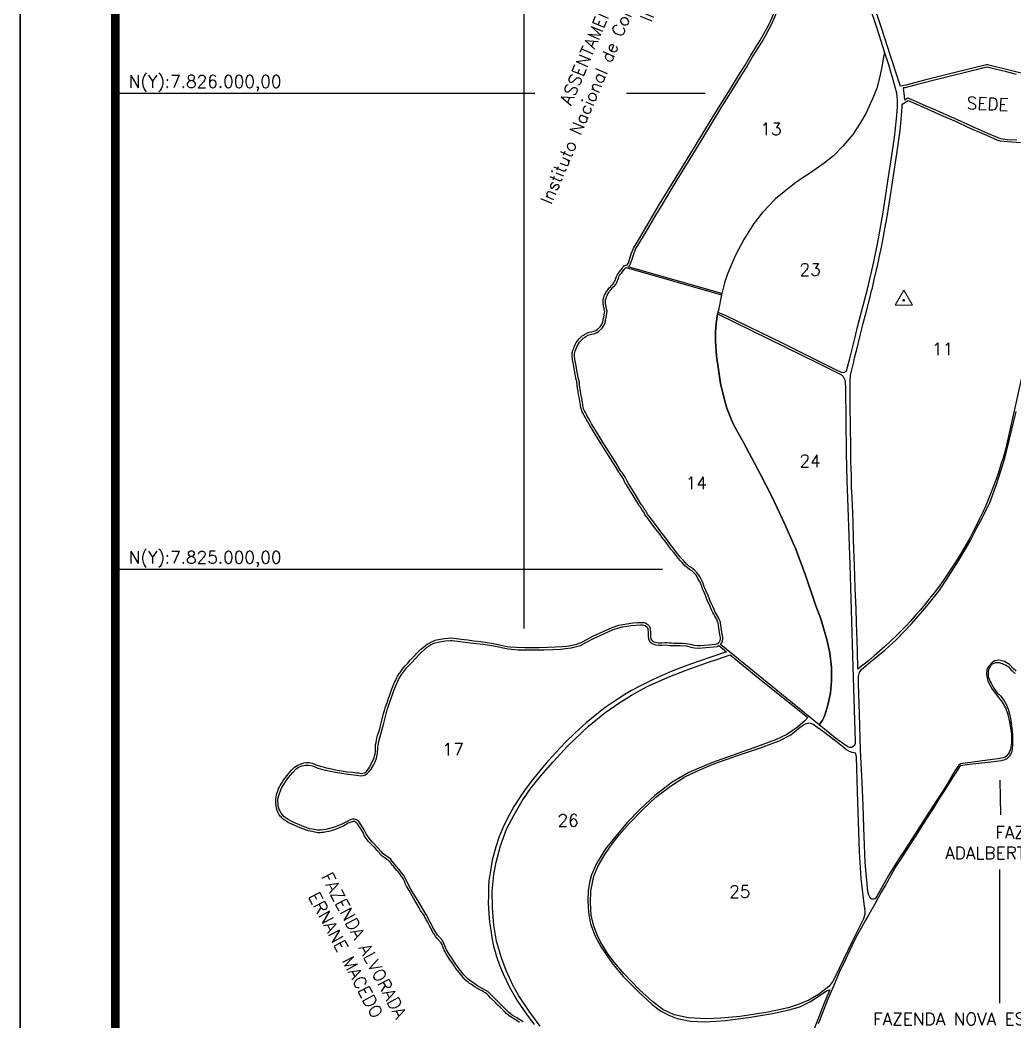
# Model space of a CAD drawing. Header units: metres. Extents: x 719941 to 724141, y 7822638 to 7828578.
# Drawn here: x 719941 to 722031, y 7824048 to 7826154 of the extents above; entities that cross this region are included whole.
import ezdxf
from ezdxf.enums import TextEntityAlignment as Align

# ---------------------------------------------------------------- set-up
doc = ezdxf.new("R2010")
doc.units = ezdxf.units.M
doc.linetypes.add('LIN0', pattern=[0])
for name, color, linetype in [('0114001252', 1, 'Continuous'), ('0114001252006', 5, 'Continuous'), ('0114001252011', 5, 'Continuous'), ('0114001252013', 5, 'Continuous'), ('0114001252014', 5, 'Continuous'), ('0114001252017', 5, 'Continuous'), ('0114001252022', 5, 'Continuous'), ('0114001252023', 5, 'Continuous'), ('0114001252024', 5, 'Continuous'), ('0114001252025', 5, 'Continuous'), ('0114001252026', 5, 'Continuous'), ('MALHA', 8, 'Continuous'), ('MARGEM', 5, 'Continuous'), ('SEDE', 7, 'Continuous'), ('TEXTO CONFRONTANTES', 7, 'Continuous'), ('TEXTO_NUN_TAL', 7, 'Continuous')]:
    doc.layers.add(name, color=color, linetype=linetype)
doc.layers.add('TEXTO_DIVERSOS', color=7, linetype='Continuous', lineweight=5)
doc.styles.add('Simplex', font='simplex.shx')

msp = doc.modelspace()

# ---------------------------------------------------------------- linework, layer by layer
at = {"layer": '0114001252'}
for points in [[(720990.6, 7824047.1), (720987.4, 7824049.3), (720984.7, 7824051.1), (720982.9, 7824052.3), (720981, 7824053.5), (720978.1, 7824054.9), (720973.9, 7824057.4), (720968.9, 7824060.7), (720967, 7824062.3), (720964.6, 7824064.3), (720962.6, 7824066.1), (720960.1, 7824068.7), (720956.7, 7824072), (720954.6, 7824074.5), (720952.6, 7824076.7), (720949.1, 7824080.1), (720945.3, 7824082.9), (720942.5, 7824085.9), (720939.6, 7824088.9), (720929.2, 7824099.2), (720924.9, 7824103.7), (720922.3, 7824106.4), (720918.9, 7824109.2), (720914.7, 7824111.6), (720911.6, 7824113.7), (720908.2, 7824115.3), (720902.2, 7824118.6), (720897.5, 7824121.4), (720891.3, 7824125.4), (720888.4, 7824127.4), (720885.6, 7824129.2), (720882.8, 7824131.5), (720879.8, 7824133.8), (720876.4, 7824137), (720872.4, 7824141.2), (720869, 7824145), (720866.2, 7824148.5), (720863.6, 7824151.8), (720860.5, 7824155.9), (720857.5, 7824159.6), (720855.4, 7824162.7), (720853.9, 7824165.1), (720851.8, 7824168.1), (720849.5, 7824171.4), (720844.6, 7824178.3), (720838.7, 7824187.6), (720835.3, 7824192.8), (720833.8, 7824195.8), (720832.2, 7824199.1), (720831.2, 7824201.9), (720830.2, 7824204.3), (720828.8, 7824208), (720827.5, 7824210.8), (720825.4, 7824214.3), (720823.5, 7824216.9), (720817.9, 7824222.9), (720813.9, 7824227.8), (720811.6, 7824231.9), (720807.8, 7824237.7), (720806.5, 7824240.4), (720804.5, 7824243.8), (720802, 7824248.7), (720799.3, 7824254.1), (720797.4, 7824257.6), (720794.5, 7824263), (720792.9, 7824266.1), (720791.7, 7824268.7), (720790.5, 7824270.9), (720789.1, 7824273.1), (720786.2, 7824277), (720783.9, 7824280.5), (720782.3, 7824282.6), (720780.8, 7824285.1), (720779.4, 7824287.8), (720774.6, 7824296.6), (720767.6, 7824308.2), (720758.3, 7824324.1), (720753, 7824333.4), (720751.5, 7824336.5), (720750.4, 7824338.9), (720749.1, 7824342.6), (720747.8, 7824345.5), (720746.3, 7824348.6), (720744.3, 7824351.5), (720742.6, 7824354.2), (720740.4, 7824357.1), (720738.6, 7824359.5), (720736.1, 7824362.7), (720734.4, 7824364.7), (720732.6, 7824366.6), (720729.7, 7824370.3), (720727.2, 7824373.4), (720725.3, 7824375.4), (720723.5, 7824377.3), (720721.6, 7824379.8), (720719.9, 7824382.3), (720717.8, 7824385.2), (720716.3, 7824386.2), (720714.1, 7824387.9), (720711.3, 7824389.8), (720708.1, 7824392.2), (720706.1, 7824393.7), (720704.1, 7824395.1), (720701.9, 7824396.7), (720699, 7824399.3), (720697.1, 7824401.4), (720695.2, 7824404), (720692.9, 7824406.8), (720690.6, 7824409.2), (720688.6, 7824411.8), (720686.2, 7824414.6), (720685, 7824415.8), (720682.9, 7824417.6), (720681, 7824419.6), (720678.8, 7824421.6), (720675.8, 7824424.4), (720673.2, 7824427.4), (720670.2, 7824431.2), (720668.2, 7824434), (720664.3, 7824440.2), (720661.6, 7824446), (720655.9, 7824455.9), (720654.3, 7824458.5), (720652.7, 7824460.7), (720650.6, 7824463.8), (720648.9, 7824465.7), (720647, 7824467.5), (720645.7, 7824468.4), (720643.9, 7824469.4), (720642.3, 7824469.5), (720640.9, 7824469.4), (720639, 7824468.9), (720636.7, 7824468.4), (720634.3, 7824467.3), (720630.7, 7824465.7), (720621.1, 7824460.4), (720617.1, 7824458.5), (720611.5, 7824456.1), (720603.9, 7824452.8), (720590.1, 7824448.7), (720581.6, 7824446.7), (720578.6, 7824446.4), (720574.7, 7824446), (720572.1, 7824445.6), (720569.4, 7824445.7), (720566.4, 7824445.8), (720563.9, 7824446.2), (720560.3, 7824446.7), (720554.2, 7824448.1), (720547, 7824450.1), (720533.3, 7824454.8), (720524.9, 7824458.2), (720504.4, 7824467.7), (720501.1, 7824469.8), (720497.2, 7824472.2), (720494.3, 7824474), (720492, 7824476.3), (720489.3, 7824479), (720487.5, 7824480.7), (720485.5, 7824483.5), (720484.1, 7824486), (720482.4, 7824489.2), (720480.9, 7824492.5), (720479.6, 7824497.8), (720478.9, 7824501.4), (720478.5, 7824508), (720478.2, 7824512.6), (720478.5, 7824517.4), (720479.1, 7824520.9), (720479.7, 7824525.1), (720480.6, 7824528.3), (720481.7, 7824531.9), (720483, 7824535.4), (720484.2, 7824538.8), (720485.3, 7824540.8), (720487.4, 7824545.2), (720490, 7824549.5), (720493, 7824553.9), (720496, 7824558.3), (720499.2, 7824562.8), (720504, 7824568.6), (720511.6, 7824577.1), (720517.9, 7824583.5), (720521.1, 7824585.9), (720524.5, 7824587.8), (720528.2, 7824589.6), (720533.7, 7824591.6), (720537.3, 7824592.7), (720541.6, 7824593.3), (720545.4, 7824593.4), (720548.5, 7824593.3), (720551.4, 7824592.9), (720555.5, 7824592), (720558.2, 7824591), (720560.3, 7824590.1), (720563.1, 7824588.7), (720567.1, 7824587.1), (720571.7, 7824585.5), (720578, 7824584), (720584.5, 7824582.4), (720589.4, 7824581.3), (720598.5, 7824579.3), (720607.6, 7824577.6), (720620.8, 7824575.2), (720629.2, 7824574.1), (720640.3, 7824572.8), (720648.9, 7824571.9), (720652, 7824571.4), (720657.9, 7824570.3), (720661.4, 7824570.7), (720665.1, 7824571.8), (720668, 7824574), (720670.9, 7824577.2), (720674.4, 7824582), (720679, 7824589.9), (720684.1, 7824601.6), (720684.9, 7824603.8), (720685.9, 7824606.7), (720687, 7824611.8), (720687.5, 7824615.8), (720687.5, 7824619.2), (720687.5, 7824623.7), (720687.6, 7824625.8), (720688.1, 7824631.2), (720689.1, 7824635.7), (720690.2, 7824640.7), (720690.9, 7824644.4), (720692.2, 7824649.9), (720694.2, 7824655.9), (720696.8, 7824664.5), (720699.3, 7824674), (720702.1, 7824685.4), (720703.1, 7824690.3), (720704.8, 7824696.3), (720706.6, 7824702.9), (720708.4, 7824708.1), (720710.4, 7824714.2), (720712.9, 7824720.7), (720715.2, 7824728.4), (720717.2, 7824733.8), (720719.2, 7824739.6), (720720.9, 7824743.9), (720722.6, 7824749.7), (720724.6, 7824754.6), (720726.6, 7824758.9), (720728.7, 7824763.1), (720730.4, 7824766.8), (720732.7, 7824771.8), (720734.3, 7824774.9), (720737.3, 7824780.2), (720739.5, 7824782.9), (720742.1, 7824786.7), (720745.5, 7824791.2), (720750.1, 7824796.8), (720755.5, 7824801.9), (720760.8, 7824808.4), (720766.1, 7824814), (720775.9, 7824824.7), (720782.4, 7824830.8), (720788.4, 7824836.1), (720793.5, 7824839.9), (720796.4, 7824842.2), (720800.2, 7824844.4), (720806.8, 7824848.1), (720815.7, 7824851.1), (720824, 7824852.8), (720832.8, 7824854.4), (720840.6, 7824855), (720845.6, 7824855.4), (720851, 7824855.1), (720857.8, 7824854.1), (720867.6, 7824853), (720882, 7824851.1), (720894.2, 7824849.5), (720909.4, 7824847.8), (720922.1, 7824845.9), (720931.4, 7824844.3), (720941.8, 7824842.4), (720951.4, 7824840.2), (720964.3, 7824837.4), (720971, 7824836.4), (720984.3, 7824835.7), (721001.3, 7824835.4), (721031.9, 7824835.2), (721049.2, 7824835.7), (721065.2, 7824836.5), (721079.6, 7824837), (721090, 7824838.2), (721098, 7824839.4), (721103.8, 7824840.5), (721110.8, 7824842.4), (721118.4, 7824845.1), (721124.4, 7824847.9), (721144.3, 7824859.3), (721164.9, 7824868.4), (721185, 7824877.5), (721198.9, 7824881.8), (721211.6, 7824884.5), (721228.7, 7824886.7), (721239.1, 7824887.5), (721247.8, 7824888), (721252, 7824887.5), (721254.3, 7824886.8), (721255.9, 7824886.2), (721257.9, 7824885.1), (721260, 7824883.6), (721261.2, 7824882.4), (721262.3, 7824880.9), (721263.2, 7824879.2), (721264, 7824877.2), (721264.5, 7824875), (721265, 7824872.4), (721265.6, 7824868), (721265.8, 7824862.1), (721265.8, 7824856.7), (721266.4, 7824853.4), (721267.4, 7824851.4), (721269, 7824849.7), (721271, 7824848.1), (721272.7, 7824847.2), (721276.3, 7824846.1), (721281.4, 7824845.1), (721289, 7824845.1), (721295.9, 7824845.6), (721299.5, 7824845.6), (721304.7, 7824845.1), (721309.5, 7824844.8), (721314.3, 7824844.4), (721318.5, 7824844.3), (721325, 7824844.4), (721332.5, 7824844.1), (721340.1, 7824843.7), (721349.6, 7824841.8), (721356.7, 7824839.9), (721363.3, 7824839.2), (721370.6, 7824839.3), (721387.6, 7824840.7), (721403.1, 7824842), (721405, 7824842.5), (721407.6, 7824843.8), (721409.4, 7824845.6), (721410.5, 7824847), (721412.1, 7824849.9), (721412.5, 7824853.2), (721412.3, 7824856.5), (721411.4, 7824861.6), (721408.4, 7824881.7), (721407.7, 7824886.6), (721406.6, 7824889.9), (721404.7, 7824894.5), (721402.7, 7824897.8), (721400.6, 7824901.2), (721398.5, 7824905.1), (721396.5, 7824908.7), (721394.4, 7824913.2), (721391.9, 7824919), (721390.1, 7824923.3), (721385.6, 7824932.7), (721381.7, 7824942.5), (721379.7, 7824947.9), (721377.5, 7824952.5), (721375, 7824958.1), (721373.2, 7824963.4), (721371.2, 7824969.2), (721369.9, 7824972.3), (721367.4, 7824976.6), (721365.3, 7824980.4), (721363.6, 7824983.7), (721361.2, 7824987), (721358.5, 7824990.1), (721355.1, 7824993.4), (721352.1, 7824996), (721347.7, 7824999), (721343.1, 7825002.4), (721340.1, 7825004.9), (721337.8, 7825006.9), (721335.4, 7825009.5), (721331.2, 7825014.4), (721328.3, 7825017.6), (721323.5, 7825022.8), (721319.1, 7825028.4), (721314.3, 7825034.6), (721308.2, 7825042), (721300.2, 7825052.7), (721295.5, 7825059), (721292.8, 7825062.7), (721289.4, 7825067.3), (721285.6, 7825072.3), (721273.8, 7825087.5), (721258.4, 7825108.1), (721256.8, 7825110), (721254.9, 7825112.6), (721253.8, 7825115), (721252.6, 7825117.4), (721251.1, 7825120), (721249.5, 7825122.5), (721247.6, 7825125.3), (721246, 7825127.7), (721244.3, 7825130.1), (721242.5, 7825132.1), (721240.9, 7825134.7), (721229.1, 7825154.9), (721215, 7825177.2), (721211.9, 7825182), (721210.4, 7825185.3), (721209.5, 7825187.8), (721208.1, 7825190.6), (721206.2, 7825193.7), (721204.6, 7825196.1), (721202.6, 7825198.8), (721201.1, 7825200.8), (721199.5, 7825202.3), (721198.8, 7825203.4), (721191.7, 7825215.3), (721175.6, 7825240.9), (721162.2, 7825262.9), (721149.5, 7825283.7), (721137.6, 7825303), (721133.8, 7825309.4), (721130.6, 7825314.7), (721128.2, 7825319.1), (721126.4, 7825322.5), (721124.3, 7825326.6), (721122.3, 7825330.7), (721121.1, 7825333.6), (721120, 7825337.1), (721119.5, 7825339.6), (721118.8, 7825342.7), (721118.3, 7825345.6), (721118, 7825348.9), (721117.3, 7825352.9), (721116.6, 7825358.3), (721114.5, 7825367), (721113.4, 7825374), (721112.8, 7825377.3), (721112.3, 7825379.8), (721112, 7825382.1), (721111.6, 7825384.6), (721111.4, 7825386.7), (721111.4, 7825389.1), (721111.1, 7825391.6), (721110.7, 7825394.2), (721110.2, 7825396.3), (721108.6, 7825401.1), (721107.1, 7825409.8), (721104, 7825429.7), (721102.7, 7825436), (721101.7, 7825440.9), (721101.4, 7825442.7), (721101, 7825445.7), (721100.7, 7825448.6), (721100.7, 7825451), (721101, 7825454.5), (721101.6, 7825456.8), (721102.5, 7825459.3), (721104.2, 7825463.6), (721105.5, 7825466.6), (721107.6, 7825471.6), (721109.7, 7825475.8), (721112.2, 7825479.9), (721116, 7825484), (721122, 7825490), (721124.6, 7825491.7), (721127.1, 7825493.3), (721132.1, 7825495.9), (721134.5, 7825497.1), (721137.6, 7825497.9), (721141.3, 7825498.9), (721146.7, 7825499.9), (721150.6, 7825501.6), (721153.7, 7825503.7), (721159.8, 7825509.2), (721162.2, 7825512.2), (721164.3, 7825515.4), (721165.3, 7825518.9), (721166, 7825522.4), (721166.4, 7825525.6), (721167.2, 7825529.1), (721168.2, 7825534.2), (721169.1, 7825538.1), (721169.5, 7825541.7), (721169, 7825542.9), (721168.5, 7825545.2), (721168, 7825547.3), (721167.6, 7825549.8), (721166.9, 7825552.4), (721166.5, 7825554.3), (721166.2, 7825556.4), (721165.9, 7825559.3), (721165.9, 7825561.8), (721166.2, 7825564.4), (721166.4, 7825566.6), (721167.6, 7825570.6), (721168.3, 7825573.9), (721169.7, 7825577.1), (721170.7, 7825579), (721172, 7825581.5), (721173.7, 7825584.1), (721175.6, 7825586.7), (721177.1, 7825588.8), (721179, 7825590.9), (721181.2, 7825593.4), (721182.9, 7825595.6), (721186.5, 7825598.9), (721188.8, 7825601.7), (721190, 7825604.6), (721191, 7825606.6), (721192.2, 7825609.4), (721193.5, 7825612.9), (721194.7, 7825615.9), (721196.1, 7825619), (721198, 7825622), (721200.6, 7825625), (721206.5, 7825632.5), (721209.6, 7825638), (721210.8, 7825638.1), (721211.8, 7825638.1), (721213.6, 7825638.4), (721215, 7825638.9), (721216.2, 7825639.5), (721217.1, 7825640.4), (721218.3, 7825642), (721219.1, 7825643.7), (721219.7, 7825645.6), (721222.3, 7825653.1), (721223.7, 7825657.5), (721225, 7825662.2), (721228.9, 7825672.3), (721229.8, 7825674.6), (721240.7, 7825692.8), (721251.9, 7825711.3), (721272.3, 7825746.6), (721284.7, 7825766.6), (721317.5, 7825820.3), (721350.4, 7825874.1), (721361.8, 7825892.2), (721391.8, 7825941.8), (721412.1, 7825975.1), (721429.8, 7826003.8), (721450.6, 7826037), (721461.5, 7826054.8), (721464.2, 7826059.1), (721475.5, 7826078.9), (721488, 7826099), (721495.5, 7826110.3), (721503.7, 7826124.5), (721510.6, 7826137.6), (721515.3, 7826146.8), (721529.4, 7826178.5)], [(722032, 7824780.2), (722030.1, 7824781.5), (722028, 7824783.2), (722025.3, 7824785.8), (722021.2, 7824790.7), (722018.8, 7824793.1), (722016.1, 7824795), (722013.7, 7824796.8), (722011, 7824798.2), (722007.4, 7824799.7), (722004.7, 7824800.9), (722002.2, 7824801.8), (721999.5, 7824802.6), (721997.5, 7824802.9), (721994.9, 7824802.9), (721992.7, 7824802.8), (721990.1, 7824802.6), (721988.5, 7824802.1), (721987.1, 7824801.6), (721984.9, 7824800.7), (721983.5, 7824799.8), (721981.5, 7824798), (721980.3, 7824796.8), (721979.3, 7824795.3), (721978, 7824793), (721977, 7824791), (721975.9, 7824788.4), (721974.9, 7824784.1), (721974.6, 7824779.5), (721975.2, 7824775.2), (721975.9, 7824772), (721977.7, 7824766.9), (721979.3, 7824763.9), (721981.2, 7824759.9), (721983.1, 7824755.9), (721985.3, 7824751.5), (721987.9, 7824747.5), (721991.4, 7824743), (721994.8, 7824739.3), (721997.9, 7824736.3), (722000.9, 7824733.4), (722003.5, 7824730.1), (722008.2, 7824723.3), (722011.6, 7824718.4), (722013.8, 7824713.5), (722015.1, 7824710.7), (722016.8, 7824705.2), (722019.8, 7824694.7), (722020.7, 7824691.5), (722021.6, 7824686.2), (722022.3, 7824682.1), (722023.2, 7824675.8), (722023.9, 7824671.4), (722024.8, 7824664.2), (722025.5, 7824658.4), (722025.9, 7824654.2), (722026.2, 7824648.7), (722026.2, 7824643.7), (722025.7, 7824632.1), (722025.2, 7824620.5), (722024.8, 7824618.8), (722024.3, 7824616.8), (722023.9, 7824615), (722023.2, 7824613.4), (722022, 7824611.1), (722021.1, 7824609.4), (722019.9, 7824607.8), (722018.7, 7824606.3), (722016.1, 7824603.2), (722014.9, 7824601.9), (722013.3, 7824600.7), (722010.7, 7824599.5), (722007.8, 7824598.5), (722002.4, 7824597.2), (721981.3, 7824594.4), (721935.8, 7824589.5), (721916.8, 7824586.7), (721915.9, 7824586), (721914.5, 7824584.3), (721907.1, 7824572.1), (721896.1, 7824554.8), (721881.6, 7824532.5), (721870.9, 7824515.4), (721859.3, 7824497), (721843.5, 7824472.2), (721829, 7824449.5), (721820.6, 7824436.5), (721804, 7824410.6), (721790.7, 7824389.5), (721781.8, 7824376.1), (721771, 7824357.7), (721759.6, 7824337.2), (721750, 7824320.6), (721737.2, 7824297.3), (721724.3, 7824274), (721716.8, 7824260.8), (721708.7, 7824246.8), (721697.9, 7824227.4), (721688.3, 7824208.3), (721674.9, 7824179.1), (721662.2, 7824151.8), (721651.9, 7824128.2), (721638.3, 7824096.4), (721629.4, 7824074.3), (721617.5, 7824044.2)]]:
    msp.add_lwpolyline(points, dxfattribs=at)
at = {"layer": '0114001252006'}
msp.add_lwpolyline([(722078, 7826033.5), (722018.9, 7826048.7), (722018.9, 7826048.7), (721973.6, 7826059.8), (721972.4, 7826060), (721971.2, 7826059.8), (721905.5, 7826043.4), (721840.8, 7826027.2), (721840.8, 7826027.2), (721801.8, 7826017.1), (721795.1, 7826015.9), (721790.4, 7826015.2), (721790.4, 7826015.2), (721790, 7826015.2), (721789.2, 7826019.3), (721789, 7826019.9), (721786.8, 7826026.7), (721784.3, 7826034), (721770.4, 7826076.8), (721750.4, 7826139.5), (721750.3, 7826139.6), (721734.3, 7826187.6)], dxfattribs=at)
at = {"layer": '0114001252011'}
msp.add_lwpolyline([(722102, 7825659.4), (722013.6, 7825260.1), (722010.5, 7825248.8), (722006.3, 7825234.1), (722001.8, 7825219.5), (721997.1, 7825205), (721992.1, 7825190.5), (721986.9, 7825176.2), (721981.4, 7825161.9), (721975.6, 7825147.8), (721969.7, 7825133.7), (721963.5, 7825119.7), (721957, 7825105.9), (721950.3, 7825092.2), (721943.3, 7825078.6), (721936.1, 7825065.1), (721928.7, 7825051.7), (721921.1, 7825038.5), (721913.2, 7825025.4), (721905.1, 7825012.5), (721896.8, 7824999.6), (721888.2, 7824987), (721879.5, 7824974.5), (721870.5, 7824962.1), (721861.3, 7824949.9), (721851.9, 7824937.9), (721842.2, 7824926), (721832.4, 7824914.3), (721822.4, 7824902.8), (721812.1, 7824891.4), (721801.7, 7824880.3), (721791.1, 7824869.3), (721780.3, 7824858.5), (721769.3, 7824847.9), (721758.1, 7824837.5), (721746.7, 7824827.3), (721735.2, 7824817.3), (721723.5, 7824807.4), (721711.6, 7824797.8), (721701.9, 7824790.2), (721701, 7824789.5), (721700.1, 7824828.5), (721700.1, 7824828.6), (721698.2, 7824887.6), (721697.3, 7824916.6), (721697.3, 7824916.6), (721695.6, 7824959.3), (721694.8, 7824986.1), (721693.6, 7825027.6), (721693.6, 7825027.6), (721693, 7825039.7), (721692.2, 7825064.1), (721692.2, 7825064.1), (721691, 7825098), (721690.3, 7825118.8), (721690.3, 7825118.8), (721689.2, 7825149.5), (721689.2, 7825149.6), (721688.1, 7825172.5), (721687.6, 7825196.2), (721687.6, 7825196.2), (721687.1, 7825211.6), (721686.7, 7825226.4), (721686.7, 7825239.7), (721686.7, 7825239.8), (721686.4, 7825266.1), (721686.4, 7825266.1), (721685.9, 7825290.2), (721685.5, 7825307.8), (721685.3, 7825337.7), (721685.2, 7825370.8), (721685.2, 7825371), (721684.7, 7825381.6), (721684.7, 7825389.1), (721684.8, 7825393.4), (721685.3, 7825398.9), (721685.3, 7825398.9), (721685.6, 7825402.5), (721686, 7825406.8), (721686.5, 7825410.1), (721687.6, 7825415.9), (721692.4, 7825435.7), (721694.4, 7825443.9), (721699.6, 7825464.5), (721699.6, 7825464.5), (721705.4, 7825488.2), (721712.4, 7825516.1), (721719.9, 7825544.8), (721725.6, 7825566.4), (721725.6, 7825566.5), (721730.8, 7825587.5), (721730.9, 7825587.6), (721736.4, 7825611.9), (721741.6, 7825633.5), (721741.6, 7825633.5), (721746.2, 7825654.3), (721746.2, 7825654.5), (721750.7, 7825676.8), (721750.7, 7825676.8), (721754, 7825694.5), (721754, 7825694.5), (721757.7, 7825714.7), (721763.2, 7825744.6), (721763.2, 7825744.7), (721765.5, 7825758.8), (721765.5, 7825758.8), (721769.7, 7825785.1), (721769.7, 7825785.2), (721775.3, 7825821.9), (721783, 7825872.6), (721783, 7825872.6), (721789.8, 7825921.8), (721789.8, 7825922), (721791.2, 7825937.3), (721793.6, 7825962.4), (721793.6, 7825962.6), (721794.2, 7825970.9), (721794.2, 7825971), (721794.3, 7825975.4), (721794.3, 7825976), (721794.3, 7825976.7), (721806.5, 7825984.9), (721839.1, 7825970.6), (721877.7, 7825953.2), (721877.8, 7825953.1), (721907.4, 7825940.5), (721933.5, 7825928.3), (721933.6, 7825928.3), (721971.2, 7825911.7), (721971.3, 7825911.7), (721986.9, 7825905), (721994.7, 7825901.6), (721995.1, 7825901.4), (721997.2, 7825900.7), (721997.9, 7825900.6), (722000.3, 7825900.1), (722000.8, 7825900), (722015.3, 7825898.8), (722043, 7825896.5)], dxfattribs=at)
at = {"layer": '0114001252013'}
msp.add_lwpolyline([(721724.8, 7826184.4), (721740.8, 7826136.4), (721757.1, 7826085.6), (721755.8, 7826079.8), (721751.7, 7826055.3), (721747.5, 7826035.1), (721740.8, 7826010.5), (721733.8, 7825993.2), (721718.8, 7825958.7), (721706.3, 7825936.8), (721690.4, 7825913), (721669.5, 7825888.9), (721649.8, 7825868.7), (721630.6, 7825852.8), (721601.3, 7825833), (721586, 7825823.1), (721568, 7825810.5), (721546, 7825793.1), (721527.9, 7825778.4), (721500.9, 7825749.3), (721482.9, 7825725.9), (721461.3, 7825692.8), (721445, 7825661.3), (721435.3, 7825638.8), (721426.5, 7825618), (721421.1, 7825601.4), (721415.5, 7825579.2), (721218.9, 7825635.4), (721219.5, 7825635.8), (721220.5, 7825636.7), (721221.3, 7825637.5), (721222.4, 7825639.2), (721222.8, 7825639.9), (721223.6, 7825641.5), (721223.8, 7825642.2), (721224.4, 7825644), (721227, 7825651.4), (721227, 7825651.6), (721228.4, 7825656), (721228.5, 7825656.2), (721229.7, 7825660.7), (721233.6, 7825670.5), (721234.3, 7825672.4), (721245, 7825690.2), (721256.2, 7825708.7), (721256.2, 7825708.8), (721276.6, 7825744), (721289, 7825764), (721289, 7825764), (721321.8, 7825817.7), (721354.7, 7825871.5), (721366, 7825889.6), (721366, 7825889.6), (721396.1, 7825939.2), (721416.4, 7825972.5), (721434, 7826001.2), (721454.8, 7826034.4), (721454.9, 7826034.4), (721465.8, 7826052.2), (721468.4, 7826056.5), (721468.5, 7826056.7), (721479.8, 7826076.4), (721492.2, 7826096.3), (721499.6, 7826107.5), (721499.8, 7826107.8), (721508, 7826122), (721508.1, 7826122.1), (721515, 7826135.3), (721515.1, 7826135.3), (721519.8, 7826144.5), (721519.9, 7826144.8), (721533.9, 7826176.5)], dxfattribs=at)
at = {"layer": '0114001252014'}
msp.add_lwpolyline([(721407.2, 7825540.2), (721406.2, 7825536.7), (721403.6, 7825516), (721402.1, 7825498.8), (721402.3, 7825478.7), (721404.1, 7825448), (721408.3, 7825419.2), (721412.6, 7825389.9), (721419.5, 7825361.3), (721426, 7825338.2), (721435.8, 7825313.7), (721440.9, 7825302.3), (721460.8, 7825266.2), (721495.8, 7825200.2), (721521, 7825151.1), (721547.1, 7825095.8), (721570.7, 7825041.7), (721591.5, 7824984.8), (721613.1, 7824923), (721623.1, 7824895.4), (721635.7, 7824852.3), (721642.6, 7824823.8), (721646.1, 7824792.9), (721645.6, 7824764.8), (721643.6, 7824739.7), (721638.7, 7824716.8), (721632.5, 7824695.3), (721629.7, 7824687.7), (721626.6, 7824682.7), (721619.6, 7824672.8), (721412.6, 7824841.7), (721412.9, 7824842), (721413.4, 7824842.6), (721414.4, 7824844), (721414.8, 7824844.5), (721416.5, 7824847.5), (721416.9, 7824848.4), (721417.1, 7824849.4), (721417.4, 7824852.6), (721417.4, 7824853.4), (721417.3, 7824856.7), (721417.2, 7824857.3), (721416.3, 7824862.4), (721413.4, 7824882.4), (721412.7, 7824887.3), (721412.5, 7824888.2), (721411.4, 7824891.5), (721411.2, 7824891.9), (721409.3, 7824896.4), (721409, 7824897), (721407, 7824900.4), (721407, 7824900.5), (721404.9, 7824903.8), (721402.9, 7824907.5), (721401, 7824911), (721399, 7824915.2), (721396.5, 7824921), (721394.7, 7824925.3), (721394.6, 7824925.4), (721390.2, 7824934.7), (721386.4, 7824944.4), (721384.4, 7824949.6), (721384.2, 7824950), (721382.1, 7824954.6), (721379.6, 7824960), (721377.9, 7824965), (721376, 7824970.8), (721375.8, 7824971.2), (721374.4, 7824974.4), (721374.2, 7824974.8), (721371.8, 7824979.1), (721369.7, 7824982.7), (721368, 7824986), (721367.7, 7824986.6), (721365.3, 7824989.9), (721365, 7824990.2), (721362.3, 7824993.4), (721362, 7824993.7), (721358.6, 7824997), (721358.4, 7824997.2), (721355.3, 7824999.8), (721354.9, 7825000.2), (721350.6, 7825003.1), (721346.2, 7825006.3), (721343.4, 7825008.7), (721341.3, 7825010.5), (721339.1, 7825012.9), (721335, 7825017.7), (721334.9, 7825017.7), (721332, 7825021), (721332, 7825021), (721327.3, 7825026), (721323, 7825031.5), (721318.2, 7825037.7), (721318.1, 7825037.8), (721312.1, 7825045.1), (721304.3, 7825055.7), (721304.2, 7825055.7), (721299.5, 7825062), (721296.8, 7825065.7), (721293.4, 7825070.3), (721293.3, 7825070.3), (721289.6, 7825075.3), (721289.6, 7825075.3), (721277.8, 7825090.5), (721262.4, 7825111.1), (721262.2, 7825111.3), (721260.7, 7825113.1), (721259.2, 7825115.1), (721258.4, 7825117), (721258.3, 7825117.2), (721257.1, 7825119.6), (721256.9, 7825119.8), (721255.5, 7825122.5), (721255.3, 7825122.7), (721253.6, 7825125.3), (721251.8, 7825128.1), (721251.7, 7825128.2), (721250.1, 7825130.5), (721248.5, 7825132.9), (721248, 7825133.5), (721246.5, 7825135.1), (721245.2, 7825137.3), (721233.4, 7825157.5), (721233.3, 7825157.6), (721219.2, 7825179.9), (721216.3, 7825184.4), (721215, 7825187.2), (721214.1, 7825189.5), (721213.9, 7825190), (721212.5, 7825192.8), (721212.3, 7825193.2), (721210.4, 7825196.3), (721210.3, 7825196.5), (721208.7, 7825198.8), (721208.7, 7825199), (721206.7, 7825201.8), (721206.5, 7825201.9), (721205.1, 7825203.8), (721204.6, 7825204.3), (721203.4, 7825205.5), (721203.1, 7825206), (721196, 7825217.9), (721195.9, 7825218), (721179.8, 7825243.6), (721166.4, 7825265.5), (721153.8, 7825286.3), (721153.8, 7825286.3), (721141.9, 7825305.5), (721138.1, 7825312), (721135, 7825317.2), (721132.6, 7825321.5), (721130.8, 7825324.8), (721128.8, 7825328.9), (721126.8, 7825332.8), (721125.8, 7825335.3), (721124.8, 7825338.4), (721124.4, 7825340.6), (721124.4, 7825340.7), (721123.7, 7825343.6), (721123.3, 7825346.3), (721123, 7825349.4), (721122.9, 7825349.7), (721122.2, 7825353.6), (721121.6, 7825358.9), (721121.5, 7825359.4), (721119.4, 7825368), (721118.3, 7825374.8), (721118.3, 7825374.9), (721117.7, 7825378.1), (721117.3, 7825380.6), (721116.9, 7825382.8), (721116.6, 7825385.2), (721116.4, 7825387), (721116.4, 7825389.1), (721116.3, 7825389.6), (721116.1, 7825392.1), (721116, 7825392.5), (721115.6, 7825395), (721115.6, 7825395.2), (721115.1, 7825397.3), (721115, 7825398), (721113.4, 7825402.4), (721112, 7825410.6), (721108.9, 7825430.5), (721108.9, 7825430.7), (721107.6, 7825437), (721106.6, 7825441.8), (721106.4, 7825443.4), (721106, 7825446.3), (721105.7, 7825448.9), (721105.7, 7825450.8), (721105.9, 7825453.6), (721106.4, 7825455.3), (721107.2, 7825457.6), (721108.8, 7825461.7), (721110.1, 7825464.7), (721110.1, 7825464.7), (721112.2, 7825469.5), (721114.1, 7825473.4), (721116.2, 7825476.9), (721119.6, 7825480.5), (721125.2, 7825486.1), (721127.3, 7825487.5), (721129.6, 7825489), (721134.3, 7825491.4), (721136.3, 7825492.4), (721138.9, 7825493.1), (721142.4, 7825494), (721147.6, 7825495), (721148.6, 7825495.3), (721152.5, 7825497), (721153.4, 7825497.4), (721156.5, 7825499.5), (721157.1, 7825500), (721163.1, 7825505.5), (721163.8, 7825506.1), (721166.1, 7825509.2), (721166.3, 7825509.5), (721168.4, 7825512.7), (721169, 7825514), (721170.1, 7825517.5), (721170.2, 7825517.9), (721170.9, 7825521.4), (721171, 7825521.7), (721171.3, 7825524.7), (721172.1, 7825528), (721172.1, 7825528.2), (721173.1, 7825533.1), (721174, 7825536.9), (721174.1, 7825537.6), (721174.5, 7825541.3), (721174.4, 7825542.4), (721174.1, 7825543.5), (721173.8, 7825544.3), (721173.4, 7825546.3), (721173.4, 7825546.4), (721172.9, 7825548.4), (721172.5, 7825550.6), (721172.4, 7825551), (721171.7, 7825553.5), (721171.4, 7825555.1), (721171.1, 7825557), (721170.9, 7825559.6), (721170.9, 7825561.5), (721171.1, 7825563.9), (721171.3, 7825565.6), (721172.4, 7825569.2), (721172.4, 7825569.4), (721173.1, 7825572.3), (721174.3, 7825575), (721175.1, 7825576.7), (721176.3, 7825578.9), (721177.8, 7825581.3), (721179.6, 7825583.7), (721181, 7825585.6), (721182.7, 7825587.6), (721185, 7825590.1), (721185.2, 7825590.4), (721186.6, 7825592.2), (721189.9, 7825595.2), (721190.3, 7825595.7), (721192.6, 7825598.5), (721193.1, 7825599.1), (721193.4, 7825599.7), (721194.6, 7825602.5), (721195.5, 7825604.4), (721195.6, 7825604.6), (721196.8, 7825607.5), (721196.9, 7825607.7), (721198.2, 7825611.1), (721199.3, 7825613.9), (721200.6, 7825616.7), (721202, 7825619), (721204.4, 7825621.8), (721204.5, 7825621.9), (721210.4, 7825629.4), (721210.9, 7825630.1), (721212.6, 7825633.2), (721214.3, 7825633.4), (721214.6, 7825633.5), (721214.6, 7825633.5), (721414.8, 7825576.3), (721408.1, 7825544.2)], close=True, dxfattribs=at)
at = {"layer": '0114001252017'}
msp.add_lwpolyline([(720998.2, 7824048.1), (720984.8, 7824057), (720975.1, 7824062.5), (720967.5, 7824068.4), (720957.3, 7824078.7), (720944.4, 7824091.6), (720932.4, 7824103.6), (720923.5, 7824112), (720913.5, 7824118), (720902.3, 7824124.2), (720891.3, 7824131.6), (720885.9, 7824135.4), (720881.8, 7824138.9), (720873.4, 7824147.3), (720859.4, 7824165.4), (720841, 7824193), (720837.3, 7824200), (720832.3, 7824211.7), (720828.4, 7824219.1), (720822, 7824226.4), (720817.9, 7824230.9), (720810.3, 7824243), (720794.3, 7824273.7), (720778.7, 7824299.7), (720762.3, 7824327.1), (720756.4, 7824337.6), (720752.5, 7824346.8), (720747.2, 7824356.3), (720736.4, 7824370.3), (720722.2, 7824386.9), (720720, 7824390), (720704.2, 7824401.8), (720699.8, 7824406.1), (720692.7, 7824414.2), (720681.8, 7824425.7), (720677.2, 7824430.7), (720672.2, 7824437.2), (720668.4, 7824443.2), (720663.8, 7824452), (720658.4, 7824461.3), (720654.1, 7824467.4), (720652, 7824469.9), (720647.9, 7824472.7), (720643.6, 7824474.4), (720639.7, 7824474.2), (720634.4, 7824472.7), (720628.3, 7824469.4), (720615.8, 7824463.5), (720601.6, 7824457.6), (720583.5, 7824452.6), (720572.3, 7824451), (720565.8, 7824451.1), (720559.5, 7824452.4), (720549.8, 7824454.1), (720537.6, 7824458.4), (720515, 7824468.2), (720504, 7824473.8), (720496, 7824479.5), (720489.3, 7824486.7), (720485.8, 7824493.2), (720483.4, 7824501.4), (720482.8, 7824516.4), (720484.6, 7824524.4), (720489.9, 7824538.3), (720497.3, 7824550.8), (720504.4, 7824560.9), (720514.3, 7824572.6), (720521, 7824579.9), (720526.3, 7824583.4), (720533.8, 7824586.3), (720541.2, 7824587.9), (720547.7, 7824588), (720555.1, 7824586.8), (720561, 7824584.3), (720566.7, 7824581.8), (720576.7, 7824578.9), (720604.1, 7824573), (720630.5, 7824568.9), (720648.7, 7824566.8), (720656, 7824565.6), (720661.8, 7824566), (720666.7, 7824567.6), (720671, 7824570.7), (720674.8, 7824574.6), (720678.6, 7824579.6), (720683.3, 7824587.6), (720687.3, 7824595.2), (720690, 7824602.4), (720692.1, 7824613.1), (720692.9, 7824624.8), (720693.6, 7824630.6), (720695, 7824637.5), (720696.8, 7824645.6), (720705.1, 7824676.4), (720712.4, 7824704.3), (720725.7, 7824742.5), (720728.1, 7824750), (720737, 7824769.5), (720743, 7824779.1), (720753.4, 7824792.8), (720764.2, 7824803.8), (720778.5, 7824819.7), (720795, 7824835.1), (720803.1, 7824840.4), (720810.3, 7824844), (720822.2, 7824847.4), (720834.6, 7824848.9), (720844.8, 7824850.2), (720848.7, 7824850.1), (720892.8, 7824844.5), (720914.9, 7824841.8), (720940.2, 7824837.8), (720956.1, 7824834.4), (720966.3, 7824832.2), (720973.2, 7824831.5), (720987.7, 7824830.4), (721024.1, 7824830.1), (721041.4, 7824830.2), (721060.6, 7824831.1), (721077, 7824831.8), (721086.9, 7824832.7), (721098.6, 7824834.7), (721107.5, 7824836.3), (721118.6, 7824839.4), (721129.7, 7824845.4), (721146, 7824854.3), (721167.6, 7824864), (721186.8, 7824873), (721206.9, 7824878.7), (721225.2, 7824881.1), (721245, 7824882.9), (721248.6, 7824882.8), (721254, 7824881.2), (721258.2, 7824877.8), (721259.6, 7824874.5), (721260.6, 7824867), (721260.5, 7824858.7), (721261.5, 7824852.4), (721265, 7824846.4), (721268.9, 7824843.5), (721276.2, 7824841), (721282.2, 7824840), (721289.9, 7824840.2), (721297.2, 7824840.6), (721306.2, 7824839.5), (721327.8, 7824839.1), (721340.9, 7824838.4), (721349.9, 7824836.1), (721358.3, 7824834.6), (721366.2, 7824834), (721381.8, 7824834.9), (721398.1, 7824836.3), (721405.4, 7824837.2), (721409.3, 7824839.1), (721409.3, 7824839.1), (721425.3, 7824826), (721394.3, 7824815.2), (721365.9, 7824805.8), (721339.6, 7824796.4), (721308.7, 7824784.5), (721289.8, 7824776.6), (721270.9, 7824767.9), (721244.2, 7824754.9), (721225.8, 7824744.8), (721211.3, 7824736.1), (721191.6, 7824723.1), (721170.5, 7824708.8), (721152.7, 7824695), (721130.2, 7824676.6), (721107.5, 7824655.5), (721087.7, 7824636.7), (721066.7, 7824614.7), (721046.2, 7824592.1), (721035.6, 7824579.4), (721017.4, 7824557.1), (721002, 7824536.7), (720990.1, 7824519.4), (720978.1, 7824500.9), (720968.3, 7824482.8), (720957.5, 7824460.9), (720947.2, 7824436), (720940.3, 7824416), (720933, 7824388.3), (720928.8, 7824361.9), (720926.2, 7824344.6), (720925.5, 7824333.1), (720924.9, 7824313.1), (720924.7, 7824297.5), (720925.7, 7824276.3), (720927.6, 7824257.7), (720929.9, 7824241.1), (720932.5, 7824225.5), (720936, 7824207.5), (720942, 7824185.9), (720948.6, 7824167.7), (720956, 7824149), (720969.4, 7824121.3), (720986.3, 7824091.9), (721004.8, 7824064.7), (721021.3, 7824042.9)], dxfattribs=at)
at = {"layer": '0114001252022'}
msp.add_lwpolyline([(722034, 7824785.3), (722028.1, 7824790.4), (722019.5, 7824799.6), (722009.5, 7824806), (721997, 7824808.5), (721989.2, 7824807.2), (721983.1, 7824803.8), (721975.7, 7824794.9), (721972.3, 7824788.6), (721971.3, 7824778.6), (721973.9, 7824764.5), (721983.4, 7824747.6), (722004.4, 7824720.2), (722011.6, 7824708.3), (722016.3, 7824694.5), (722020, 7824678.8), (722023.7, 7824653), (722023.6, 7824635), (722021.8, 7824622.4), (722019.1, 7824614.4), (722014.3, 7824607.6), (722009.9, 7824604.3), (721995.8, 7824601.2), (721984.2, 7824599.6), (721916.8, 7824590.9), (721913.5, 7824588.2), (721905.2, 7824576.1), (721886.5, 7824544.7), (721848.9, 7824486.2), (721797.6, 7824406.4), (721787.5, 7824391.3), (721766.2, 7824357.5), (721748.7, 7824325.8), (721742, 7824313.1), (721737.6, 7824307.2), (721733.7, 7824306), (721730.3, 7824306.5), (721728.5, 7824307.7), (721726.3, 7824310.2), (721724.1, 7824314.3), (721721.9, 7824322.1), (721716.8, 7824383.4), (721714, 7824457.1), (721712, 7824502.8), (721710.2, 7824551.7), (721707, 7824619.1), (721704.7, 7824694.7), (721702.3, 7824759.7), (721702.8, 7824774.4), (721704.7, 7824782.4), (721708.7, 7824789.2), (721727.8, 7824804.8), (721758.7, 7824830.3), (721781.7, 7824851.3), (721814.7, 7824885.9), (721846, 7824921.9), (721871.2, 7824953.5), (721887, 7824976.6), (721912.7, 7825017.4), (721937, 7825058.4), (721951.4, 7825086.4), (721963.8, 7825109.8), (721979, 7825141), (721993.4, 7825179.5), (722010.2, 7825232.8), (722020, 7825272.9), (722034, 7825331.1)], dxfattribs=at)
at = {"layer": '0114001252023'}
msp.add_lwpolyline([(721757.1, 7826085.6), (721755.8, 7826079.8), (721751.7, 7826055.3), (721747.5, 7826035.1), (721740.8, 7826010.5), (721733.8, 7825993.2), (721718.8, 7825958.7), (721706.3, 7825936.8), (721690.4, 7825913), (721669.5, 7825888.9), (721649.8, 7825868.7), (721630.6, 7825852.8), (721601.3, 7825833), (721586, 7825823.1), (721568, 7825810.5), (721546, 7825793.1), (721527.9, 7825778.4), (721500.9, 7825749.3), (721482.9, 7825725.9), (721461.3, 7825692.8), (721445, 7825661.3), (721435.3, 7825638.8), (721426.5, 7825618), (721421.1, 7825601.4), (721414.8, 7825576.3), (721408.1, 7825544.2), (721407.2, 7825540.2), (721424, 7825532.8), (721542.4, 7825475.3), (721658.3, 7825417.5), (721668.3, 7825413), (721672.9, 7825413.8), (721677.4, 7825416.3), (721684, 7825442.3), (721691.1, 7825470.6), (721695.4, 7825487.1), (721700.7, 7825509.2), (721721.5, 7825588.3), (721734.6, 7825645.7), (721744.3, 7825693.7), (721755.1, 7825754.4), (721764.4, 7825814.9), (721773.5, 7825874.1), (721778, 7825907.2), (721782.1, 7825946.1), (721784.2, 7825971), (721784.2, 7825985.8), (721782.7, 7825999.8), (721779.7, 7826012.6), (721775.2, 7826028.4), (721770, 7826047.2), (721766.2, 7826059.7), (721762.7, 7826070.4)], close=True, dxfattribs=at)
at = {"layer": '0114001252024'}
msp.add_lwpolyline([(721406.2, 7825536.7), (721618.9, 7825432.3), (721666.5, 7825408.4), (721670.6, 7825404.6), (721673.2, 7825399.4), (721674.7, 7825393.2), (721675.1, 7825379.8), (721675.7, 7825313.9), (721676.8, 7825243.8), (721677.9, 7825186.3), (721680, 7825129.7), (721684.1, 7825009), (721688.1, 7824889.9), (721690.7, 7824794.3), (721694.2, 7824682), (721695.4, 7824637.6), (721695.3, 7824633.2), (721693.8, 7824629.4), (721691.5, 7824627.2), (721688.2, 7824625.2), (721684.4, 7824624.8), (721680.2, 7824626.1), (721657.9, 7824642), (721619.6, 7824672.8), (721626.6, 7824682.7), (721629.7, 7824687.7), (721632.5, 7824695.3), (721638.7, 7824716.8), (721643.6, 7824739.7), (721645.6, 7824764.8), (721646.1, 7824792.9), (721642.6, 7824823.8), (721635.7, 7824852.3), (721623.1, 7824895.4), (721613.1, 7824923), (721591.5, 7824984.8), (721570.7, 7825041.7), (721547.1, 7825095.8), (721521, 7825151.1), (721495.8, 7825200.2), (721460.8, 7825266.2), (721440.9, 7825302.3), (721435.8, 7825313.7), (721426, 7825338.2), (721419.5, 7825361.3), (721412.6, 7825389.9), (721408.3, 7825419.2), (721404.1, 7825448), (721402.3, 7825478.7), (721402.1, 7825498.8), (721403.6, 7825516)], close=True, dxfattribs=at)
at = {"layer": '0114001252025'}
msp.add_lwpolyline([(721599, 7824676.6), (721607.1, 7824673.9), (721631.7, 7824656.7), (721665.2, 7824630.3), (721677.7, 7824620.2), (721682.8, 7824617.5), (721688.3, 7824615.3), (721692.4, 7824614.5), (721694.7, 7824613.8), (721696.4, 7824611.8), (721697.3, 7824605.6), (721699.4, 7824532.8), (721704, 7824405.5), (721707.5, 7824349.6), (721713.9, 7824296.5), (721715.6, 7824281.4), (721715.7, 7824274.4), (721713.3, 7824265.1), (721688.9, 7824217.5), (721652.7, 7824141.9), (721647.6, 7824132.3), (721639.9, 7824122.9), (721618.8, 7824105.9), (721598.1, 7824094.1), (721577.9, 7824085.4), (721554.5, 7824078.2), (721513, 7824069), (721453.8, 7824059.9), (721413.4, 7824055.8), (721384, 7824054.7), (721345.3, 7824056.7), (721315.5, 7824063.4), (721291.7, 7824074.7), (721270.2, 7824090.7), (721242.1, 7824115.5), (721209.2, 7824150), (721189.4, 7824173.9), (721174.8, 7824193.4), (721160.6, 7824216.7), (721153.8, 7824231.4), (721146.4, 7824249.9), (721141.2, 7824272.2), (721139.5, 7824299.2), (721140, 7824322.9), (721146.3, 7824354.6), (721155.1, 7824375.2), (721169.8, 7824400), (721185.1, 7824422.3), (721200.7, 7824441.8), (721221.3, 7824465.8), (721248.4, 7824494.3), (721276.6, 7824520.5), (721307.2, 7824543.9), (721337.5, 7824563.5), (721363, 7824575.3), (721398.3, 7824590.4), (721450.4, 7824608.9), (721496.7, 7824624.1), (721535.6, 7824638.8), (721560.2, 7824651.7), (721577.4, 7824665.3), (721584.9, 7824671.1), (721591.2, 7824674.6)], close=True, dxfattribs=at)
at = {"layer": '0114001252026'}
msp.add_lwpolyline([(721033.8, 7824039.5), (721011.7, 7824068.4), (720989.2, 7824103), (720976.5, 7824125.6), (720962.1, 7824156), (720952.2, 7824182.9), (720942.3, 7824218), (720936.7, 7824251.5), (720933.4, 7824287.9), (720933.2, 7824323.3), (720936.4, 7824357.9), (720941.2, 7824384), (720950.2, 7824418.6), (720963.3, 7824453.2), (720978.9, 7824483.7), (720996.1, 7824512.8), (721014.4, 7824539.3), (721034.9, 7824565.4), (721060.8, 7824594.7), (721091.3, 7824628), (721135.5, 7824669.8), (721169.5, 7824697.5), (721198.7, 7824718), (721225.6, 7824735.1), (721256.9, 7824752.2), (721302.9, 7824772.8), (721340.4, 7824787.4), (721385.3, 7824803.4), (721406.7, 7824810.9), (721433, 7824819.6), (721495, 7824768.8), (721571.7, 7824707.5), (721596.2, 7824688), (721589.7, 7824680.8), (721574.2, 7824668), (721552, 7824652.2), (721528.2, 7824640.8), (721482.9, 7824624.4), (721393.7, 7824593), (721346.1, 7824572.3), (721311, 7824552.1), (721274.3, 7824524.1), (721244.4, 7824496.3), (721216.7, 7824467.5), (721189.3, 7824434.7), (721171.3, 7824412), (721152.3, 7824381.1), (721141.7, 7824357.2), (721137.2, 7824341.5), (721134.5, 7824323.8), (721133.7, 7824303), (721135.3, 7824278.5), (721139.7, 7824254.5), (721149.1, 7824228.3), (721161.8, 7824205.1), (721186.7, 7824169.7), (721208.6, 7824143.2), (721240.5, 7824111.2), (721269.3, 7824084.8), (721286.6, 7824071.8), (721304.1, 7824062.2), (721321.5, 7824055.2), (721349.5, 7824049.8), (721378.4, 7824048.5), (721403.4, 7824049.6), (721422.2, 7824051.2), (721471.6, 7824057.4), (721522, 7824066.2), (721557, 7824073.5), (721578.9, 7824079.7), (721601.7, 7824091.4), (721626, 7824107.1), (721635.6, 7824113.6), (721639.6, 7824115.1), (721642, 7824115.7), (721631.7, 7824091.5), (721608.1, 7824030.4)], dxfattribs=at)
at = {"layer": 'MALHA'}
for p, q in [((721000, 7824875.4), (721000, 7828368.9)), ((720150.1, 7826000), (721022.4, 7826000)), ((721215, 7826000), (721380.5, 7826000)), ((720150.1, 7825000), (721290.5, 7825000)), ((722001.5, 7824483.5), (722000, 7824556.5)), ((721999.6, 7824087.9), (721999.5, 7824368.8))]:
    msp.add_line(p, q, dxfattribs=at)
at = {"layer": 'MARGEM', "color": 174, "linetype": 'LIN0'}
msp.add_line((719941, 7822638), (719941, 7828578), dxfattribs=at)
at = {"layer": 'MARGEM', "color": 174, "linetype": 'LIN0', "flags": 128}
msp.add_lwpolyline([(724141, 7822638), (724141, 7828578), (719941, 7828578), (719941, 7822638)], close=True, dxfattribs=at)
at = {"layer": 'MARGEM', "color": 174, "linetype": 'LIN0', "const_width": 18.2, "flags": 128}
msp.add_lwpolyline([(723941, 7823306.8), (723941, 7828378), (720141, 7828378), (720141, 7823306.8)], close=True, dxfattribs=at)
at = {"layer": 'SEDE'}
msp.add_lwpolyline([(722034.5, 7826039.5), (722013.6, 7826044.8), (721989.7, 7826050.7), (721975.7, 7826054.2), (721972.5, 7826054.8), (721966, 7826053.3), (721949.6, 7826049.2), (721876.2, 7826030.9), (721823.3, 7826017.5), (721802.8, 7826012.2), (721800.2, 7826011.7), (721796, 7826011.1), (721798.3, 7825992.9), (721799.2, 7825985.8), (721805.9, 7825990.6), (721849.1, 7825971.6), (721858, 7825967.6), (721879.7, 7825957.8), (721896, 7825950.8), (721909.5, 7825945.1), (721931.2, 7825934.9), (721944.9, 7825928.8), (721957.9, 7825923), (721968.5, 7825918.3), (721979.6, 7825913.5), (721988.8, 7825909.6), (721996.3, 7825906.3), (722001.3, 7825905), (722015.8, 7825903.1), (722035.4, 7825902.2)], dxfattribs=at)
at = {"layer": 'TEXTO_DIVERSOS', "color": 7, "lineweight": 9, "flags": 128}
msp.add_lwpolyline([(721779.4, 7825554.5), (721815.6, 7825554.5), (721797.5, 7825585.8)], close=True, dxfattribs=at)
at = {"layer": 'TEXTO_DIVERSOS', "color": 7, "lineweight": 9, "const_width": 2.83, "flags": 128}
msp.add_lwpolyline([(721796.1, 7825564.9, -1), (721798.9, 7825564.9, -1)], format="xyb", close=True, dxfattribs=at)

# ---------------------------------------------------------------- texts
at = {"layer": 'MALHA', "linetype": 'Continuous', "style": 'Simplex'}
for s, p in [('N(Y):7.826.000,00', (720169.4, 7826003.9)), ('N(Y):7.825.000,00', (720169.4, 7825003.9))]:
    msp.add_text(s, height=26, dxfattribs=at).set_placement(p, align=Align.BOTTOM_LEFT)
at = {"layer": 'TEXTO CONFRONTANTES', "linetype": 'Continuous', "char_height": 26, "width": 1006.361, "attachment_point": 5, "style": 'Simplex'}
for s, insert, rotation in [('ASSENTAMENTO BRANCA MOURA\\PInstituto Nacional de Colonização e Reforma Agrária {\\fArial|b0|i0|c0|p34;– }INCRA', (721234, 7826215.9), 67.0137), ('FAZENDA ALVORADA\\PERNANE MACEDO', (720644.3, 7824199), 297.7651)]:
    msp.add_mtext(s, dxfattribs=dict(at, insert=insert, rotation=rotation))
for s, insert in [('FAZENDA NOVA ESPERANÇA\\PADALBERTO SOUZA LACERDA E OUTROS', (722227.8, 7824425)), ('FAZENDA NOVA ESPERANÇA\\PNANCY APARECIDA RIBEIRO BRITO\\PLUIZ FERNANDO BREDA BRITO', (721971, 7824011.1))]:
    msp.add_mtext(s, dxfattribs=dict(at, insert=insert))
at = {"layer": 'TEXTO_DIVERSOS', "linetype": 'Continuous', "style": 'Simplex'}
msp.add_text('SEDE', height=26, rotation=357.3708, dxfattribs=at).set_placement((721929.2, 7825966.7))
at = {"layer": 'TEXTO_NUN_TAL', "linetype": 'Continuous', "style": 'Simplex'}
for s, p in [('13', (721496.5, 7825911.8)), ('23', (721578.5, 7825616.4)), ('11', (721856.8, 7825449.4)), ('24', (721578.5, 7825214.4)), ('14', (721339.5, 7825168.1)), ('17', (720828.5, 7824608.3)), ('26', (721070.2, 7824458.7)), ('25', (721430.8, 7824309.2))]:
    msp.add_text(s, height=26, dxfattribs=at).set_placement(p)

doc.saveas('drawing.dxf')
